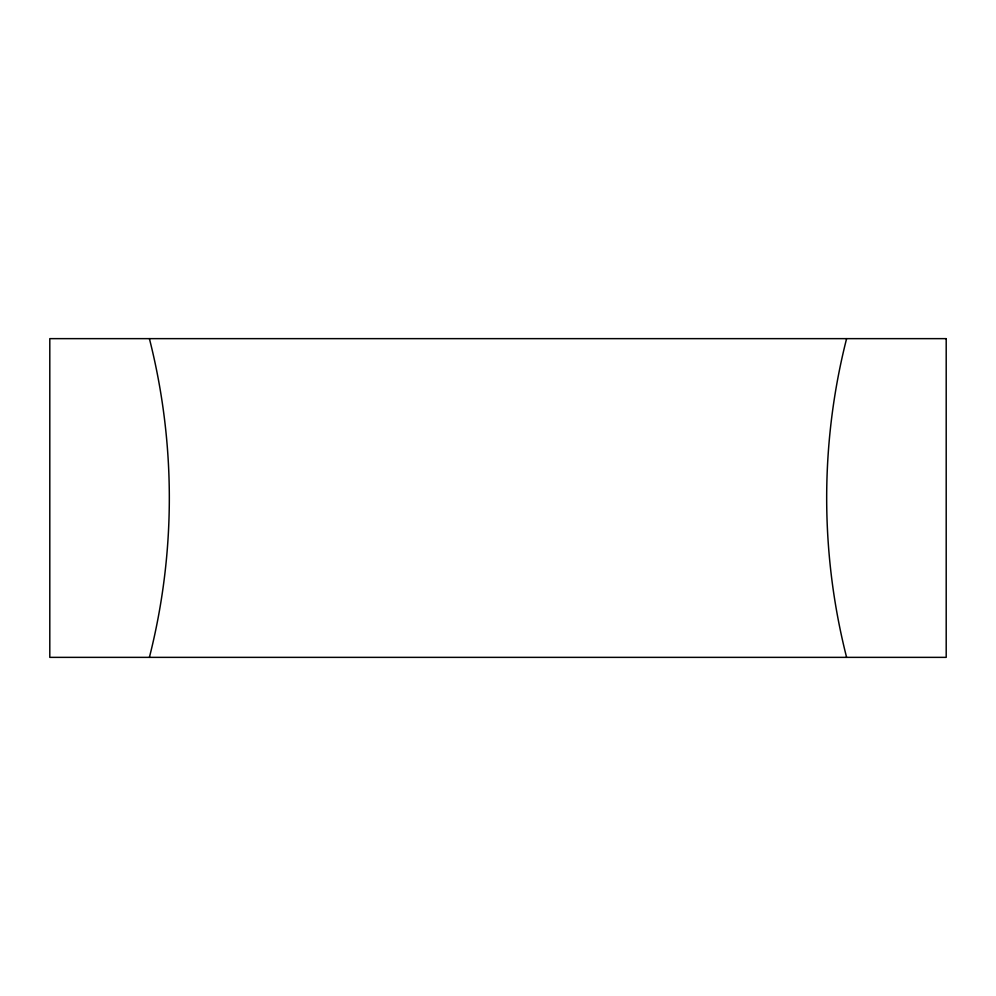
<?xml version="1.0" encoding="UTF-8"?>
<svg xmlns="http://www.w3.org/2000/svg" width="996" height="996" viewBox="0 0 996 996"><rect width="100%" height="100%" fill="white"/><g stroke="black" fill="none" stroke-linecap="round" stroke-linejoin="round"><path stroke-width="1.49" d="M846.6 657.36A647.4 647.4 0 0 1 846.6 338.64M149.4 338.64A647.4 647.4 0 0 1 149.4 657.36M946.2 338.64L49.8 338.64L49.8 657.36L946.2 657.36L946.2 338.64"/></g></svg>
